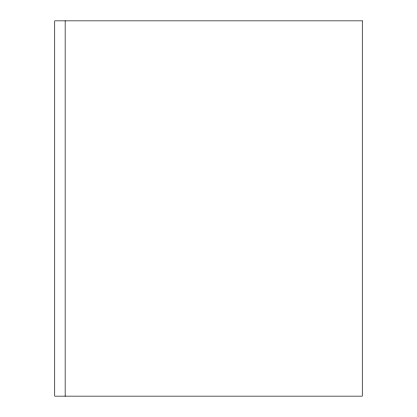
<?xml version="1.0" encoding="UTF-8"?>
<svg xmlns="http://www.w3.org/2000/svg" width="417" height="417" viewBox="0 0 417 417"><rect width="100%" height="100%" fill="white"/><g stroke="black" fill="none" stroke-linecap="round" stroke-linejoin="round"><path stroke-width="0.63" d="M65.156 20.85L65.156 396.15M362.269 20.85L54.731 20.85L54.731 396.15L362.269 396.15L362.269 20.85"/></g></svg>
